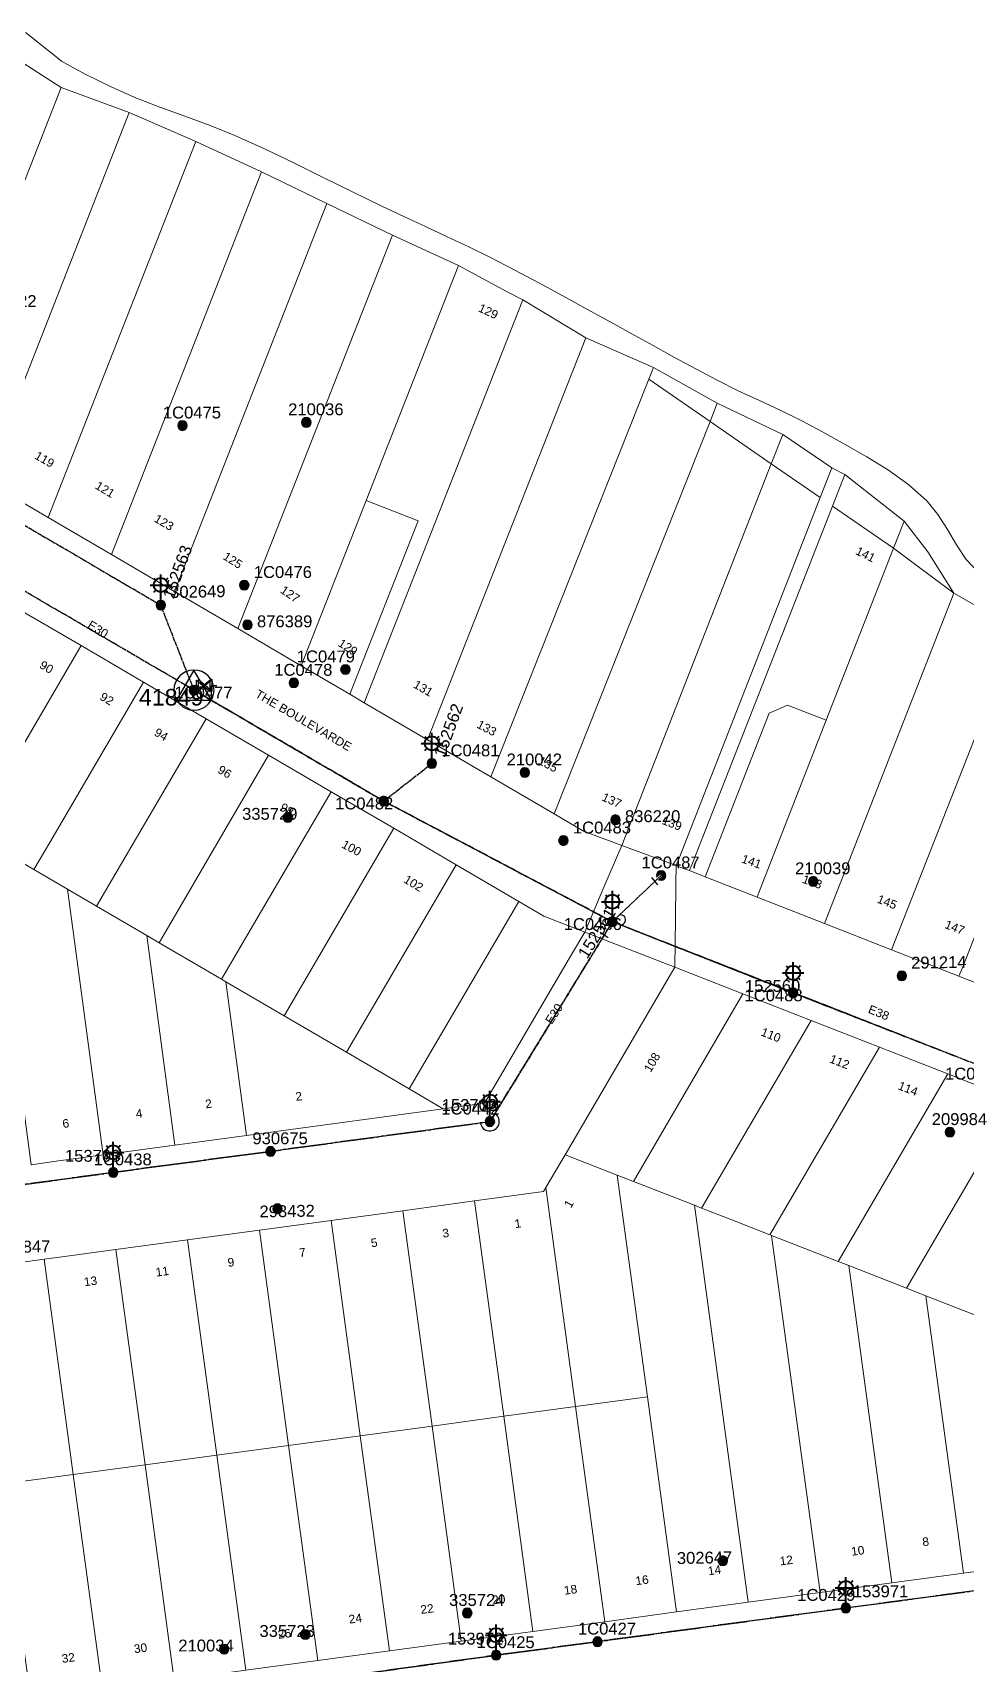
# Model space of a CAD drawing. Header units: metres. Extents: x 299834 to 302538, y 6172833 to 6174390.
# Drawn here: x 300111.3 to 300307.8, y 6173644.1 to 6173987.6 of the extents above; entities that cross this region are included whole.
import ezdxf
from ezdxf.enums import TextEntityAlignment as Align

# ---------------------------------------------------------------- set-up
doc = ezdxf.new("R2010")
doc.units = ezdxf.units.M
doc.linetypes.add('Cable Exist OH', pattern=[1, 1, 0])
doc.layers.get('0').update_dxf_attribs({"color": 6})
for name, color, linetype, lineweight in [('Cadastre Buildings_SP_EXT', 9, 'Continuous', 5), ('Cadastre Land Parcels_SP_EXT', 9, 'Continuous', 5), ('Cadastre Roads_SP_EXT', 9, 'Continuous', 5)]:
    doc.layers.add(name, color=color, linetype=linetype, lineweight=lineweight)
for name, color, linetype in [('Equip_LV_EXT', 7, 'Continuous'), ('Equip_SP_SL_EXT', 7, 'Continuous'), ('Mains_HV_EXT', 7, 'Continuous'), ('Mains_LV_EXT', 7, 'Continuous'), ('Mains_SL_EXT', 7, 'Continuous'), ('Sub_SP_TR_HV_LV_EXT', 7, 'Continuous'), ('SupportsOH_SP_TR_HV_LV_SL_EXT', 7, 'Continuous')]:
    doc.layers.add(name, color=color, linetype=linetype)
doc.styles.add('iecARIAL', font='arial.ttf', dxfattribs={"height": 2})
doc.styles.add('POLE_LABEL', font='arial.ttf')
doc.styles.get("Standard").update_dxf_attribs({"font": 'arial.ttf'})

# ---------------------------------------------------------------- blocks, each defined once
blk = doc.blocks.new('SUB_POLE_EXT')
blk.add_wipeout([(0, 4.22), (0.42, 4.2), (0.83, 4.14), (1.21, 4.05), (1.62, 3.9), (1.99, 3.72), (2.35, 3.51), (2.68, 3.26), (2.99, 2.99), (3.28, 2.66), (3.52, 2.34), (3.76, 1.92), (3.9, 1.62), (4.04, 1.23), (4.18, 0.63), (4.22, 0), (4.18, -0.61), (4.06, -1.15), (3.9, -1.62), (3.58, -2.24), (3.22, -2.73), (2.97, -3.01), (2.68, -3.26), (2.36, -3.5), (2, -3.72), (1.64, -3.89), (1.25, -4.03), (0.82, -4.14), (0.42, -4.2), (0, -4.22), (-0.41, -4.2), (-0.8, -4.15), (-1.21, -4.05), (-1.62, -3.9), (-1.99, -3.73), (-2.35, -3.51), (-2.68, -3.26), (-2.96, -3.02), (-3.23, -2.72), (-3.51, -2.35), (-3.71, -2.01), (-3.91, -1.6), (-4.05, -1.21), (-4.16, -0.76), (-4.22, -0.14), (-4.21, 0.39), (-4.14, 0.83), (-4.03, 1.27), (-3.9, 1.63), (-3.71, 2.02), (-3.5, 2.37), (-3.28, 2.67), (-2.99, 2.99), (-2.68, 3.27), (-2.33, 3.52), (-1.98, 3.73), (-1.63, 3.9), (-1.2, 4.05), (-0.78, 4.15), (-0.4, 4.21)])
blk.add_line((2.16, 0.48), (2.16, 0.48, 0))
blk.add_lwpolyline([(-4.22, 0, 1), (4.22, 0, 1)], format="xyb", close=True)
blk.add_lwpolyline([(2.14, 0.52), (0, 4.22), (-3.66, -2.11), (3.66, -2.11)], close=True)
for tag, height, flags, p in [('ASSET_NUM', 3.5, 8, (2, 2)), ('STREET_CODE', 0.2, 9, (1.5, 0)), ('CONSTRUCTED_VOLTAGE', 0.2, 9, (1.5, -0.2)), ('OPERATING_VOLTAGE', 0.2, 9, (1.5, -0.6)), ('OPERATED_BY', 0.2, 9, (1.5, -0.8)), ('ORIENTATION', 0.2, 9, (1.5, -1.2)), ('OWNED_BY', 0.2, 9, (1.5, -1.4)), ('SECONDARY_VOLTAGE', 0.2, 9, (1.5, -1.6)), ('STATE', 0.2, 9, (1.5, -1.8)), ('SUBSTATION_TYPE', 0.2, 9, (1.5, -2)), ('STREETNAME', 0.2, 9, (1.5, -2.8)), ('SUBURB', 0.2, 9, (1.5, -3)), ('Z', 0.2, 1, (1.5, -3.4)), ('NO_PHASES', 0.2, 9, (1.5, -0.4)), ('MAINTAINED_BY', 0.2, 9, (1.5, -1)), ('USAGE', 0.2, 9, (1.5, -2.2)), ('LEGEND', 0.2, 9, (1.5, -2.4)), ('LOCATION', 0.2, 9, (1.5, -2.6)), ('NOTES', 0.2, 9, (1.5, -3.2))]:
    blk.add_attdef(tag, text='', height=height, dxfattribs=dict(flags=flags)).set_placement(p, align=Align.MIDDLE_LEFT)
blk = doc.blocks.new('LV_OH_LINKS_DISTFUSE_EXT')
for p, q in [((0, 0), (0.96, 0)), ((3.84, 0), (4.8, 0))]:
    blk.add_line(p, q)
blk.add_lwpolyline([(3.84, -1.2), (3.84, 1.2), (0.96, -1.2), (0.96, 1.2)], close=True)
at = {"flags": 9}
for tag, p in [('ACTUAL_STATUS', (0, 0)), ('CONSTRUCTED_VOLTAGE', (0, -0.2)), ('OPERATING_VOLTAGE', (0, -0.6)), ('ORIENTATION', (0, -0.8)), ('OWNED_BY', (0, -1)), ('STATE', (0, -1.2)), ('SWITCH_TYPE', (0, -1.4)), ('NO_PHASES', (0, -0.4)), ('USAGE', (0, -1.6)), ('NOTES', (0, -1.8))]:
    blk.add_attdef(tag, text='', height=0.2, dxfattribs=at).set_placement(p, align=Align.MIDDLE_LEFT)
at = {"flags": 1}
blk.add_attdef('Z', (0, 0), '', height=0.2, dxfattribs=at)
blk = doc.blocks.new('SL_LANTERN_EXT')
at = {"lineweight": 40}
for p, q in [((-2.25, 4.22), (2.25, 4.22)), ((-1.46, 5.68), (-1.06, 5.28)), ((0, 1.97), (0, 6.47)), ((1.46, 5.68), (1.06, 5.28)), ((-1.46, 2.76), (-1.06, 3.16)), ((0, 0), (0, 2.72)), ((1.46, 2.76), (1.06, 3.16))]:
    blk.add_line(p, q, dxfattribs=at)
blk.add_circle((0, 4.22), 1.5, dxfattribs=at)
at = {"style": 'iecARIAL', "flags": 8}
blk.add_attdef('ASSET_NUM', (1.5, 1.5), '', height=2.5, dxfattribs=at)
for tag, p, height, flags in [('OPERATING_VOLTAGE', (0.98, -1.65), 0.2, 9), ('ORIENTATION', (0.98, -1.85), 0.2, 9), ('OWNED_BY', (0.98, -2.05), 0.2, 9), ('STATE', (0.98, -2.25), 0.2, 9), ('CONSTRUCTED_VOLTAGE', (0.98, -0.65), 0.2, 9), ('CONTROL_TYPE', (0.98, -0.85), 0.2, 9), ('LANTERN_PURPOSE', (0.98, -1.05), 0.2, 9), ('LANTERN_TYPE', (0.98, -1.25), 0.2, 9), ('NO_PHASES', (0.98, -1.45), 0.2, 9), ('USAGE', (0.98, -2.45), 0.2, 9), ('CEXIST', (0.98, -2.65), 0.2, 9), ('CNEW', (0.98, -2.85), 0.2, 9), ('CNUMBER', (0.98, -3.05), 0.2, 9), ('CREMOVE', (0.98, -3.25), 0.2, 9), ('CREPLACE', (0.98, -3.45), 0.2, 9), ('LNUMBER', (2.18, -3.25), 2.5, 8), ('LKINGHEIGHT', (0.98, -3.65), 0.2, 9), ('LBRACKET', (0.98, -3.85), 0.2, 9), ('LBRACKETVOCAB', (0.98, -4.05), 0.2, 9), ('LCATEGORY', (0.98, -4.25), 0.2, 9), ('LCHARGE1', (0.98, -4.45), 0.2, 9), ('LCHARGE1PERCENT', (0.98, -4.65), 0.2, 9), ('LCHARGE2', (0.98, -4.85), 0.2, 9), ('LCHARGE2PERCENT', (0.98, -5.05), 0.2, 9), ('LCHARGE3', (0.98, -5.25), 0.2, 9), ('LCHARGE3PERCENT', (0.98, -5.45), 0.2, 9), ('LEXIST', (0.98, -5.65), 0.2, 9), ('LLAMP', (0.98, -5.85), 0.2, 9), ('LLAMPVOCAB', (0.98, -6.05), 0.2, 9), ('LMAST', (0.98, -6.25), 0.2, 9), ('LMASTVOCAB', (0.98, -6.45), 0.2, 9), ('LNEW', (0.98, -6.65), 0.2, 9), ('LANTNUMBER', (0.98, -6.85), 0.2, 9), ('STREETNAME', (0.98, -9.25), 0.2, 9), ('SUBURB', (0.98, -9.45), 0.2, 1), ('LOUTREACH', (0.98, -7.25), 0.2, 9), ('LOUTREACHVOCAB', (0.98, -7.45), 0.2, 9), ('LRATECODE', (0.98, -7.65), 0.2, 9), ('LREMOVE', (0.98, -7.85), 0.2, 9), ('LREPLACE', (0.98, -8.05), 0.2, 9), ('LTYPE', (0.98, -8.25), 0.2, 9), ('LTYPEVOCAB', (0.98, -8.45), 0.2, 9), ('LEGEND', (0.98, -8.65), 0.2, 9), ('LOCATION', (0.98, -8.85), 0.2, 9), ('NOTES', (0.98, -9.05), 0.2, 9)]:
    blk.add_attdef(tag, p, '', height=height, dxfattribs=dict(flags=flags))
blk = doc.blocks.new('POLE_EXT')
blk.add_hatch(color=256).paths.add_polyline_path([(-1, 0, 1), (1, 0, 1)])
blk.add_lwpolyline([(-1, 0, 1), (1, 0, 1)], format="xyb", close=True)
for tag, height, flags, p in [('pNumber', 2.5, 8, (-17.84, 2.07)), ('OWNED_BY', 0.2, 9, (1.35, -0.4)), ('SPECIAL_USE', 0.2, 9, (1.35, -0.8)), ('STATE', 0.2, 9, (1.35, -1)), ('cLV', 0.2, 9, (1.35, -1.4)), ('hDepth', 0.2, 9, (1.35, -1.6)), ('hDia', 0.2, 9, (1.35, -1.8)), ('cHV', 0.2, 9, (1.35, -2)), ('cLinedev', 0.2, 9, (1.35, -3.4)), ('PARENT', 0.2, 9, (1.35, -0.6)), ('USAGE', 0.2, 9, (1.35, -1.2)), ('LBRACKET', 0.2, 9, (1.35, -2.2)), ('LExisting', 0.2, 9, (1.35, -2.4)), ('LANTNUMBER', 0.2, 9, (1.35, -2.6)), ('LOther', 0.2, 9, (1.35, -2.8)), ('LRemove', 0.2, 9, (1.35, -3)), ('LEGEND', 0.2, 9, (1.35, -3.2)), ('pExisting', 0.2, 9, (1.35, -3.8)), ('pFooting', 0.2, 9, (1.35, -4.4)), ('pNew', 0.2, 9, (1.35, -4.6)), ('pRelocate', 0.2, 9, (1.35, -5)), ('pRemove', 0.2, 9, (1.35, -5.2)), ('pReplace', 0.2, 9, (1.35, -5.4)), ('pStay', 0.2, 9, (1.35, -5.6)), ('pType', 0.2, 9, (1.35, -5.8)), ('cspan', 0.2, 9, (1.35, -6)), ('STREETNAME', 0.2, 9, (1.35, -6.2)), ('SUBURB', 0.2, 9, (1.35, -6.4)), ('LOCATION', 0.2, 9, (1.35, -3.6)), ('PFNUMBER', 0.2, 9, (1.35, -4)), ('NEWPFNUMBER', 0.2, 9, (1.35, -4.2)), ('NOTES', 0.2, 9, (1.35, -6.6)), ('MAINTAINED_BY', 0.2, 9, (1.36, -6.81)), ('OPERATED_BY', 0.2, 9, (1.36, -7.01))]:
    blk.add_attdef(tag, text='', height=height, dxfattribs=dict(flags=flags)).set_placement(p, align=Align.MIDDLE_LEFT)
at = {"style": 'POLE_LABEL'}
for tag, height, flags, p in [('STRUCTURE_PLANT_NUMBER', 0.2, 9, (1.35, 0.03)), ('ASSET_NUM', 2.5, 8, (2, 2)), ('STREET_CODE', 0.2, 9, (1.35, -0.2))]:
    blk.add_attdef(tag, text='', height=height, dxfattribs=dict(at, flags=flags)).set_placement(p, align=Align.MIDDLE_LEFT)
at = {"flags": 1}
blk.add_attdef('Z', (1.35, -7.33), '', height=0.2, dxfattribs=at)
blk = doc.blocks.new('End Shackle_EXT')
blk.add_wipeout([(0, 0.25), (1.81, 0.25), (1.82, -0.25), (0, -0.25)])
blk.add_line((1.81, -1), (1.81, 1))
at = {"flags": 1}
blk.add_attdef('Z', (0, 0), '', height=0.2, dxfattribs=at)
at = {"flags": 9}
for tag, p in [('CONNECTOR_TYPE', (0, 0)), ('CONSTRUCTED_VOLTAGE', (0, -0.2)), ('OPERATING_VOLTAGE', (0, -0.6)), ('ORIENTATION', (0, -0.8)), ('OWNED_BY', (0, -1)), ('STATE', (0, -1.2)), ('NO_PHASES', (0, -0.4)), ('USAGE', (0, -1.4)), ('NOTES', (0, -1.6))]:
    blk.add_attdef(tag, text='', height=0.2, dxfattribs=at).set_placement(p, align=Align.MIDDLE_LEFT)

msp = doc.modelspace()

# ---------------------------------------------------------------- linework, layer by layer
at = {"layer": 'Cadastre Buildings_SP_EXT', "linetype": 'Continuous'}
for points in [[(300213.63, 6173804.73), (300200.47, 6173812.42), (300177.39, 6173772.96), (300190.55, 6173765.26), (300213.63, 6173804.73)], [(300206.43, 6173762.23), (300224.74, 6173793.54), (300227.51, 6173798.28), (300218.91, 6173801.64), (300213.63, 6173804.73), (300190.55, 6173765.26), (300197.76, 6173761.05), (300206.43, 6173762.23)], [(300156.22, 6173642.85), (300150.08, 6173688.15), (300134.98, 6173686.1), (300141.12, 6173640.8), (300156.22, 6173642.85)]]:
    msp.add_lwpolyline(points, close=True, dxfattribs=at)
at = {"layer": 'Cadastre Land Parcels_SP_EXT', "linetype": 'Continuous'}
for points in [[(300310.26, 6173874.13), (300307.82, 6173876.73), (300305.76, 6173879.77), (300303.85, 6173882.99), (300301.86, 6173886.15), (300299.57, 6173888.99), (300295.71, 6173892.46), (300291.43, 6173895.54), (300286.88, 6173898.35), (300282.21, 6173901), (300277.56, 6173903.6), (300273.22, 6173905.92), (300268.79, 6173908.08), (300264.31, 6173910.16), (300259.83, 6173912.25), (300255.41, 6173914.43), (300250.89, 6173916.82), (300246.4, 6173919.26), (300241.93, 6173921.74), (300237.46, 6173924.22), (300232.98, 6173926.68), (300227.94, 6173929.43), (300222.91, 6173932.2), (300217.87, 6173934.94), (300212.8, 6173937.65), (300207.7, 6173940.27), (300203.16, 6173942.51), (300198.59, 6173944.67), (300194.01, 6173946.81), (300189.42, 6173948.94), (300184.84, 6173951.09), (300178.65, 6173954.1), (300172.5, 6173957.16), (300166.33, 6173960.2), (300160.13, 6173963.17), (300153.87, 6173965.98), (300148.66, 6173968.09), (300143.38, 6173970.04), (300138.09, 6173971.97), (300132.85, 6173973.99), (300127.72, 6173976.26), (300125.1, 6173977.54), (300122.5, 6173978.85), (300119.92, 6173980.21), (300117.37, 6173981.61), (300115.5, 6173983.15), (300113.62, 6173984.67), (300111.72, 6173986.16), (300109.8, 6173987.63)], [(300104.26, 6173984.44), (300117.35, 6173976.07), (300131.66, 6173970.82), (300145.64, 6173964.72), (300159.51, 6173958.33), (300173.27, 6173951.66), (300187.03, 6173945), (300200.95, 6173938.59), (300211.37, 6173933.02), (300214.48, 6173931.36), (300227.72, 6173923.36), (300241.97, 6173917.12), (300255.4, 6173909.61), (300269.19, 6173903.02), (300279.53, 6173896.01), (300282.26, 6173894.62), (300294.77, 6173884.8), (300299.73, 6173878.35), (300305.2, 6173869.64), (300310.77, 6173866.48)]]:
    msp.add_lwpolyline(points, dxfattribs=at)
for points in [[(300117.35, 6173976.07), (300104.26, 6173984.44), (300074.64, 6173908.97), (300087.95, 6173901.16), (300117.35, 6173976.07)], [(300131.66, 6173970.82), (300117.35, 6173976.07), (300087.95, 6173901.16), (300090.62, 6173899.6), (300101.26, 6173893.36), (300131.66, 6173970.82)], [(300145.64, 6173964.72), (300131.66, 6173970.82), (300101.26, 6173893.36), (300114.57, 6173885.56), (300145.64, 6173964.72)], [(300159.51, 6173958.33), (300145.64, 6173964.72), (300114.57, 6173885.56), (300127.89, 6173877.75), (300159.51, 6173958.33)], [(300173.27, 6173951.66), (300159.51, 6173958.33), (300127.89, 6173877.75), (300141.2, 6173869.95), (300173.27, 6173951.66)], [(300187.03, 6173945), (300173.27, 6173951.66), (300141.2, 6173869.95), (300154.51, 6173862.15), (300187.03, 6173945)], [(300181.51, 6173889.16), (300200.95, 6173938.59), (300187.03, 6173945), (300154.51, 6173862.15), (300167.82, 6173854.35), (300181.51, 6173889.16)], [(300214.48, 6173931.36), (300211.37, 6173933.02), (300200.95, 6173938.59), (300181.51, 6173889.16), (300192.44, 6173884.86), (300178.07, 6173848.34), (300181.13, 6173846.54), (300214.48, 6173931.36)], [(300227.72, 6173923.36), (300214.48, 6173931.36), (300181.13, 6173846.54), (300194.44, 6173838.74), (300227.72, 6173923.36)], [(300241.01, 6173914.67), (300241.97, 6173917.12), (300227.72, 6173923.36), (300194.44, 6173838.74), (300207.75, 6173830.94), (300241.01, 6173914.67)], [(300255.4, 6173909.61), (300241.97, 6173917.12), (300241.01, 6173914.67), (300253.89, 6173905.76), (300255.4, 6173909.61)], [(300253.89, 6173905.76), (300241.01, 6173914.67), (300207.75, 6173830.94), (300221.08, 6173823.13), (300253.89, 6173905.76)], [(300269.19, 6173903.02), (300255.4, 6173909.61), (300253.89, 6173905.76), (300266.78, 6173896.86), (300269.19, 6173903.02)], [(300266.78, 6173896.86), (300253.89, 6173905.76), (300221.08, 6173823.13), (300227.27, 6173819.5), (300235.31, 6173816.51), (300266.78, 6173896.86)], [(300279.53, 6173896.01), (300269.19, 6173903.02), (300266.78, 6173896.86), (300277.08, 6173889.75), (300279.53, 6173896.01)], [(300247.37, 6173813.86), (300277.08, 6173889.75), (300266.78, 6173896.86), (300235.31, 6173816.51), (300246.74, 6173812.26), (300247.37, 6173813.86)], [(300294.77, 6173884.8), (300282.26, 6173894.62), (300279.65, 6173887.97), (300292.53, 6173879.07), (300294.77, 6173884.8)], [(300192.44, 6173884.86), (300181.51, 6173889.16), (300167.82, 6173854.35), (300178.07, 6173848.34), (300192.44, 6173884.86)], [(300292.53, 6173879.07), (300279.65, 6173887.97), (300250.2, 6173812.75), (300249.6, 6173811.2), (300252.85, 6173809.92), (300266.34, 6173844.38), (300270.22, 6173846.07), (300278.36, 6173842.89), (300292.53, 6173879.07)], [(300299.73, 6173878.35), (300294.77, 6173884.8), (300292.53, 6173879.07), (300305.2, 6173869.64), (300299.73, 6173878.35)], [(300305.2, 6173869.64), (300292.53, 6173879.07), (300278.36, 6173842.89), (300264.43, 6173807.3), (300263.78, 6173805.64), (300277.95, 6173800.08), (300305.2, 6173869.64)], [(300318.71, 6173862.35), (300310.77, 6173866.48), (300305.2, 6173869.64), (300277.95, 6173800.08), (300292.11, 6173794.52), (300318.71, 6173862.35)], [(300121.53, 6173858.58), (300108.38, 6173866.27), (300107.35, 6173864.55), (300092.99, 6173839.96), (300085.3, 6173826.81), (300098.46, 6173819.11), (300121.53, 6173858.58)], [(300306.93, 6173790.62), (300333.44, 6173858.21), (300325.17, 6173860.01), (300318.85, 6173862.28), (300318.71, 6173862.35), (300292.11, 6173794.52), (300306.28, 6173788.97), (300306.93, 6173790.62)], [(300347.72, 6173852.94), (300339.56, 6173856.15), (300333.6, 6173858.17), (300333.44, 6173858.21), (300306.93, 6173790.62), (300306.28, 6173788.97), (300320.45, 6173783.41), (300347.72, 6173852.94)], [(300264.43, 6173807.3), (300278.36, 6173842.89), (300270.22, 6173846.07), (300266.34, 6173844.38), (300252.85, 6173809.92), (300263.78, 6173805.64), (300264.43, 6173807.3)], [(300161, 6173835.5), (300147.85, 6173843.19), (300124.77, 6173803.73), (300135.34, 6173797.55), (300137.93, 6173796.03), (300161, 6173835.5)], [(300174.16, 6173827.81), (300161, 6173835.5), (300137.93, 6173796.03), (300151.08, 6173788.34), (300174.16, 6173827.81)], [(300186.15, 6173818.13), (300187.31, 6173820.12), (300174.16, 6173827.81), (300151.08, 6173788.34), (300152.02, 6173787.79), (300164.24, 6173780.65), (300186.15, 6173818.13)], [(300200.47, 6173812.42), (300187.31, 6173820.12), (300186.15, 6173818.13), (300164.24, 6173780.65), (300177.39, 6173772.96), (300200.47, 6173812.42)], [(300116.31, 6173750.02), (300126.15, 6173751.35), (300118.66, 6173807.3), (300111.61, 6173811.42), (300101.98, 6173817.05), (300111.04, 6173749.3), (300116.31, 6173750.02)], [(300141.25, 6173753.4), (300135.34, 6173797.55), (300124.77, 6173803.73), (300118.66, 6173807.3), (300126.15, 6173751.35), (300141.25, 6173753.4)], [(300156.35, 6173755.44), (300152.02, 6173787.79), (300151.08, 6173788.34), (300137.93, 6173796.03), (300135.34, 6173797.55), (300141.25, 6173753.4), (300156.35, 6173755.44)], [(300260.82, 6173785.25), (300246.46, 6173790.87), (300223.38, 6173751.4), (300234.37, 6173747.11), (300237.75, 6173745.78), (300260.82, 6173785.25)], [(300197.76, 6173761.05), (300190.55, 6173765.26), (300177.39, 6173772.96), (300164.24, 6173780.65), (300152.02, 6173787.79), (300156.35, 6173755.44), (300197.76, 6173761.05)], [(300275.19, 6173779.63), (300260.82, 6173785.25), (300237.75, 6173745.78), (300250.61, 6173740.75), (300252.11, 6173740.16), (300275.19, 6173779.63)], [(300289.55, 6173774.01), (300275.19, 6173779.63), (300252.11, 6173740.16), (300258.5, 6173737.68), (300266.48, 6173734.55), (300289.55, 6173774.01)], [(300303.92, 6173768.39), (300289.55, 6173774.01), (300266.48, 6173734.55), (300266.85, 6173734.4), (300280.84, 6173728.93), (300303.92, 6173768.39)], [(300318.28, 6173762.77), (300303.92, 6173768.39), (300280.84, 6173728.93), (300283.09, 6173728.05), (300295.21, 6173723.31), (300318.28, 6173762.77)], [(300332.65, 6173757.15), (300318.28, 6173762.77), (300295.21, 6173723.31), (300299.33, 6173721.69), (300309.57, 6173717.69), (300332.65, 6173757.15)], [(300240.7, 6173700.42), (300234.37, 6173747.11), (300223.38, 6173751.4), (300219.34, 6173744.49), (300225.59, 6173698.37), (300240.7, 6173700.42)], [(300261.94, 6173657.17), (300250.61, 6173740.75), (300237.75, 6173745.78), (300234.37, 6173747.11), (300240.7, 6173700.42), (300246.83, 6173655.13), (300261.94, 6173657.17)], [(300225.59, 6173698.37), (300219.34, 6173744.49), (300218.84, 6173743.62), (300204.34, 6173741.66), (300210.49, 6173696.33), (300225.59, 6173698.37)], [(300195.39, 6173694.28), (300189.24, 6173739.61), (300174.14, 6173737.57), (300180.29, 6173692.24), (300195.39, 6173694.28)], [(300210.49, 6173696.33), (300204.34, 6173741.66), (300189.24, 6173739.61), (300195.39, 6173694.28), (300210.49, 6173696.33)], [(300277.04, 6173659.22), (300266.85, 6173734.4), (300266.48, 6173734.55), (300258.5, 6173737.68), (300252.11, 6173740.16), (300250.61, 6173740.75), (300261.94, 6173657.17), (300277.04, 6173659.22)], [(300165.19, 6173690.19), (300159.04, 6173735.52), (300143.94, 6173733.47), (300150.08, 6173688.15), (300165.19, 6173690.19)], [(300180.29, 6173692.24), (300174.14, 6173737.57), (300159.04, 6173735.52), (300165.19, 6173690.19), (300180.29, 6173692.24)], [(300134.98, 6173686.1), (300128.84, 6173731.42), (300116.5, 6173729.75), (300113.74, 6173729.38), (300119.88, 6173684.06), (300134.98, 6173686.1)], [(300150.08, 6173688.15), (300143.94, 6173733.47), (300128.84, 6173731.42), (300134.98, 6173686.1), (300150.08, 6173688.15)], [(300292.14, 6173661.27), (300283.09, 6173728.05), (300280.84, 6173728.93), (300266.85, 6173734.4), (300277.04, 6173659.22), (300292.14, 6173661.27)], [(300119.88, 6173684.06), (300113.74, 6173729.38), (300098.63, 6173727.33), (300101.95, 6173702.67), (300104.78, 6173682.01), (300119.88, 6173684.06)], [(300307.24, 6173663.31), (300299.33, 6173721.69), (300295.21, 6173723.31), (300283.09, 6173728.05), (300292.14, 6173661.27), (300307.24, 6173663.31)], [(300322.34, 6173665.36), (300315.57, 6173715.34), (300309.57, 6173717.69), (300299.33, 6173721.69), (300307.24, 6173663.31), (300322.34, 6173665.36)], [(300231.73, 6173653.08), (300225.59, 6173698.37), (300210.49, 6173696.33), (300216.63, 6173651.03), (300231.73, 6173653.08)], [(300246.83, 6173655.13), (300240.7, 6173700.42), (300225.59, 6173698.37), (300231.73, 6173653.08), (300246.83, 6173655.13)], [(300201.53, 6173648.99), (300195.39, 6173694.28), (300180.29, 6173692.24), (300186.43, 6173646.94), (300201.53, 6173648.99)], [(300216.63, 6173651.03), (300210.49, 6173696.33), (300195.39, 6173694.28), (300201.53, 6173648.99), (300216.63, 6173651.03)], [(300171.32, 6173644.89), (300165.19, 6173690.19), (300150.08, 6173688.15), (300156.22, 6173642.85), (300171.32, 6173644.89)], [(300186.43, 6173646.94), (300180.29, 6173692.24), (300165.19, 6173690.19), (300171.32, 6173644.89), (300186.43, 6173646.94)], [(300118.57, 6173637.74), (300126.02, 6173638.75), (300119.88, 6173684.06), (300104.78, 6173682.01), (300110.92, 6173636.71), (300118.57, 6173637.74)], [(300141.12, 6173640.8), (300134.98, 6173686.1), (300119.88, 6173684.06), (300126.02, 6173638.75), (300141.12, 6173640.8)]]:
    msp.add_lwpolyline(points, close=True, dxfattribs=at)
at = {"layer": 'Cadastre Roads_SP_EXT', "linetype": 'Continuous'}
msp.add_lwpolyline([(300250.2, 6173812.75), (300279.65, 6173887.97), (300282.26, 6173894.62), (300279.53, 6173896.01), (300277.08, 6173889.75), (300247.37, 6173813.86), (300246.74, 6173812.26), (300248.31, 6173811.67), (300249.6, 6173811.2), (300250.2, 6173812.75)], close=True, dxfattribs=at)
for points in [[(300320.45, 6173783.41), (300306.28, 6173788.97), (300292.11, 6173794.52), (300277.95, 6173800.08), (300263.78, 6173805.64), (300252.85, 6173809.92), (300249.6, 6173811.2), (300248.31, 6173811.67), (300246.74, 6173812.26), (300246.7, 6173808.41), (300246.6, 6173801.07), (300246.46, 6173790.87), (300260.82, 6173785.25), (300275.19, 6173779.63), (300289.55, 6173774.01), (300303.92, 6173768.39), (300318.28, 6173762.77)], [(300098.63, 6173727.33), (300113.74, 6173729.38), (300116.5, 6173729.75), (300128.84, 6173731.42), (300143.94, 6173733.47), (300159.04, 6173735.52), (300174.14, 6173737.57), (300189.24, 6173739.61), (300204.34, 6173741.66), (300218.84, 6173743.62), (300219.34, 6173744.49), (300223.38, 6173751.4), (300246.46, 6173790.87), (300235.48, 6173795.16), (300227.51, 6173798.28), (300224.74, 6173793.54), (300206.43, 6173762.23), (300197.76, 6173761.05), (300156.35, 6173755.44), (300141.25, 6173753.4), (300126.15, 6173751.35), (300116.31, 6173750.02), (300111.04, 6173749.3)], [(300309.97, 6173643.25), (300325.07, 6173645.29), (300340.17, 6173647.33), (300355.28, 6173649.38), (300371.93, 6173651.63), (300370.11, 6173661.66), (300368.3, 6173671.59), (300337.45, 6173667.41), (300322.34, 6173665.36), (300307.24, 6173663.31), (300292.14, 6173661.27), (300277.04, 6173659.22), (300261.94, 6173657.17), (300246.83, 6173655.13), (300231.73, 6173653.08), (300216.63, 6173651.03), (300201.53, 6173648.99), (300186.43, 6173646.94), (300171.32, 6173644.89), (300156.22, 6173642.85)]]:
    msp.add_lwpolyline(points, dxfattribs=at)
at = {"layer": 'Mains_HV_EXT', "linetype": 'Cable Exist OH'}
msp.add_lwpolyline([(300372.18, 6173668.02), (300335.1, 6173663.04), (300208.87, 6173646.02), (300134.69, 6173635.7)], dxfattribs=at)
at = {"layer": 'Mains_LV_EXT', "linetype": 'Continuous'}
for points in [[(300235.19, 6173799.76, 1.037337), (300234.83, 6173801.87)], [(300205.56, 6173758.08, 1.51213), (300208.67, 6173760.05)]]:
    msp.add_lwpolyline(points, format="xyb", dxfattribs=at)
at = {"layer": 'Mains_LV_EXT', "linetype": 'Cable Exist OH'}
for points in [[(300313.58, 6173768.97), (300271.45, 6173785.39)], [(300161.41, 6173752.1), (300207.57, 6173758.36)], [(300128.28, 6173747.67), (300161.41, 6173752.1)], [(300078.47, 6173740.89), (300128.28, 6173747.67)], [(300282.46, 6173655.97), (300335.1, 6173663.04)], [(300230.2, 6173648.87), (300282.46, 6173655.97)], [(300134.69, 6173635.7), (300208.87, 6173646.02)], [(300208.87, 6173646.02), (300230.2, 6173648.87)]]:
    msp.add_lwpolyline(points, dxfattribs=at)
at = {"layer": 'Mains_SL_EXT', "linetype": 'Cable Exist OH'}
for points in [[(300070.11, 6173893.43), (300099.81, 6173875.77), (300105.68, 6173886.25), (300138.3, 6173867.1)], [(300185.22, 6173825.85), (300195.34, 6173833.77)], [(300384.18, 6173741.31), (300349.09, 6173755.02), (300313.58, 6173768.97), (300271.38, 6173785.54)], [(300207.57, 6173758.36), (300161.41, 6173752.1), (300128.28, 6173747.67)], [(300128.28, 6173747.67), (300078.47, 6173740.89), (300036.17, 6173735.15)], [(300282.46, 6173655.97), (300335.1, 6173663.04), (300370.06, 6173667.66)], [(300208.87, 6173646.02), (300230.2, 6173648.87), (300282.46, 6173655.97)], [(300072.44, 6173627.5), (300094.25, 6173630.45), (300134.69, 6173635.7), (300208.87, 6173646.02)]]:
    msp.add_lwpolyline(points, dxfattribs=at)

# ---------------------------------------------------------------- block references
at = {"layer": 'Equip_SP_SL_EXT'}
ref = msp.add_blockref('SL_LANTERN_EXT', (300138.3, 6173867.1), dxfattribs=at)
ref.add_attrib('ASSET_NUM', '152563', dxfattribs={"layer": '0', "height": 2.5, "rotation": 70.0282, "style": 'iecARIAL'}).set_placement((300139.8, 6173868.6), align=Align.MIDDLE_LEFT)
ref = msp.add_blockref('SL_LANTERN_EXT', (300195.34, 6173833.77), dxfattribs=at)
ref.add_attrib('ASSET_NUM', '152562', dxfattribs={"layer": '0', "height": 2.5, "rotation": 70.0282, "style": 'iecARIAL'}).set_placement((300196.84, 6173835.27), align=Align.MIDDLE_LEFT)
ref = msp.add_blockref('SL_LANTERN_EXT', (300233.33, 6173800.45), dxfattribs=at)
ref.add_attrib('ASSET_NUM', '152561', dxfattribs={"layer": '0', "height": 2.5, "rotation": 58.1071, "style": 'iecARIAL'}).set_placement((300234.83, 6173801.95), align=Align.BOTTOM_RIGHT)
ref = msp.add_blockref('SL_LANTERN_EXT', (300271.38, 6173785.46), dxfattribs=at)
ref.add_attrib('ASSET_NUM', '152560', dxfattribs={"layer": '0', "height": 2.5, "rotation": 0.2776, "style": 'iecARIAL'}).set_placement((300272.88, 6173786.96), align=Align.MIDDLE_RIGHT)
ref = msp.add_blockref('SL_LANTERN_EXT', (300207.57, 6173758.36), dxfattribs=at)
ref.add_attrib('ASSET_NUM', '153702', dxfattribs={"layer": '0', "height": 2.5, "style": 'iecARIAL'}).set_placement((300209.07, 6173759.86), align=Align.BOTTOM_RIGHT)
ref = msp.add_blockref('SL_LANTERN_EXT', (300128.28, 6173747.67), dxfattribs=at)
ref.add_attrib('ASSET_NUM', '153703', dxfattribs={"layer": '0', "height": 2.5, "style": 'iecARIAL'}).set_placement((300129.78, 6173749.17), align=Align.BOTTOM_RIGHT)
ref = msp.add_blockref('SL_LANTERN_EXT', (300282.46, 6173655.97), dxfattribs=at)
ref.add_attrib('ASSET_NUM', '153971', dxfattribs={"layer": '0', "height": 2.5, "style": 'iecARIAL'}).set_placement((300283.96, 6173657.47), align=Align.BOTTOM_LEFT)
ref = msp.add_blockref('SL_LANTERN_EXT', (300208.87, 6173646.02), dxfattribs=at)
ref.add_attrib('ASSET_NUM', '153972', dxfattribs={"layer": '0', "height": 2.5, "style": 'iecARIAL'}).set_placement((300210.37, 6173647.52), align=Align.BOTTOM_RIGHT)
at = {"layer": 'Sub_SP_TR_HV_LV_EXT'}
ref = msp.add_blockref('SUB_POLE_EXT', (300145.28, 6173849.21), dxfattribs=at)
ref.add_attrib('ASSET_NUM', '41849', dxfattribs={"layer": '0', "height": 3.5}).set_placement((300147.28, 6173849.46), align=Align.TOP_RIGHT)
at = {"layer": 'SupportsOH_SP_TR_HV_LV_SL_EXT'}
ref = msp.add_blockref('POLE_EXT', (300104.33, 6173928.36), dxfattribs=at)
ref.add_attrib('ASSET_NUM', '210322', dxfattribs={"layer": '0', "height": 2.5, "style": 'POLE_LABEL'}).set_placement((300106.33, 6173929.11), align=Align.BOTTOM_CENTER)
ref = msp.add_blockref('POLE_EXT', (300142.85, 6173904.9), dxfattribs=at)
ref.add_attrib('ASSET_NUM', '1C0475', dxfattribs={"layer": '0', "height": 2.5, "style": 'POLE_LABEL'}).set_placement((300144.85, 6173905.65), align=Align.BOTTOM_CENTER)
ref = msp.add_blockref('POLE_EXT', (300168.93, 6173905.58), dxfattribs=at)
ref.add_attrib('ASSET_NUM', '210036', dxfattribs={"layer": '0', "height": 2.5, "style": 'POLE_LABEL'}).set_placement((300170.93, 6173906.33), align=Align.BOTTOM_CENTER)
ref = msp.add_blockref('POLE_EXT', (300155.87, 6173871.32), dxfattribs=at)
ref.add_attrib('ASSET_NUM', '1C0476', dxfattribs={"layer": '0', "height": 2.5, "style": 'POLE_LABEL'}).set_placement((300157.87, 6173872.07), align=Align.BOTTOM_LEFT)
ref = msp.add_blockref('POLE_EXT', (300138.3, 6173867.1), dxfattribs=at)
ref.add_attrib('ASSET_NUM', '302649', dxfattribs={"layer": '0', "height": 2.5, "rotation": 1, "style": 'POLE_LABEL'}).set_placement((300140.3, 6173867.85), align=Align.BOTTOM_LEFT)
ref = msp.add_blockref('POLE_EXT', (300156.54, 6173862.94), dxfattribs=at)
ref.add_attrib('ASSET_NUM', '876389', dxfattribs={"layer": '0', "height": 2.5, "style": 'POLE_LABEL'}).set_placement((300158.54, 6173863.69), align=Align.MIDDLE_LEFT)
ref = msp.add_blockref('POLE_EXT', (300177.15, 6173853.55), dxfattribs=at)
ref.add_attrib('ASSET_NUM', '1C0479', dxfattribs={"layer": '0', "height": 2.5, "style": 'POLE_LABEL'}).set_placement((300179.15, 6173854.3), align=Align.BOTTOM_RIGHT)
ref = msp.add_blockref('POLE_EXT', (300166.29, 6173850.73), dxfattribs=at)
ref.add_attrib('ASSET_NUM', '1C0478', dxfattribs={"layer": '0', "height": 2.5, "style": 'POLE_LABEL'}).set_placement((300168.29, 6173851.48), align=Align.BOTTOM_CENTER)
ref = msp.add_blockref('POLE_EXT', (300195.34, 6173833.77), dxfattribs=at)
ref.add_attrib('ASSET_NUM', '1C0481', dxfattribs={"layer": '0', "height": 2.5, "style": 'POLE_LABEL'}).set_placement((300197.34, 6173834.52), align=Align.BOTTOM_LEFT)
ref = msp.add_blockref('POLE_EXT', (300214.91, 6173831.86), dxfattribs=at)
ref.add_attrib('ASSET_NUM', '210042', dxfattribs={"layer": '0', "height": 2.5, "style": 'POLE_LABEL'}).set_placement((300216.91, 6173832.61), align=Align.BOTTOM_CENTER)
ref = msp.add_blockref('POLE_EXT', (300165.06, 6173822.41), dxfattribs=at)
ref.add_attrib('ASSET_NUM', '335729', dxfattribs={"layer": '0', "height": 2.5, "style": 'POLE_LABEL'}).set_placement((300167.06, 6173823.16), align=Align.MIDDLE_RIGHT)
ref = msp.add_blockref('POLE_EXT', (300185.22, 6173825.85), dxfattribs=at)
ref.add_attrib('ASSET_NUM', '1C0482', dxfattribs={"layer": '0', "height": 2.5, "style": 'POLE_LABEL'}).set_placement((300187.22, 6173826.6), align=Align.TOP_RIGHT)
ref = msp.add_blockref('POLE_EXT', (300223.03, 6173817.53), dxfattribs=at)
ref.add_attrib('ASSET_NUM', '1C0483', dxfattribs={"layer": '0', "height": 2.5, "style": 'POLE_LABEL'}).set_placement((300225.03, 6173818.28), align=Align.BOTTOM_LEFT)
ref = msp.add_blockref('POLE_EXT', (300233.99, 6173821.92), dxfattribs=at)
ref.add_attrib('ASSET_NUM', '836220', dxfattribs={"layer": '0', "height": 2.5, "style": 'POLE_LABEL'}).set_placement((300235.99, 6173822.67), align=Align.MIDDLE_LEFT)
ref = msp.add_blockref('POLE_EXT', (300243.59, 6173810.18), dxfattribs=at)
ref.add_attrib('ASSET_NUM', '1C0487', dxfattribs={"layer": '0', "height": 2.5, "style": 'POLE_LABEL'}).set_placement((300245.59, 6173810.93), align=Align.BOTTOM_CENTER)
ref = msp.add_blockref('POLE_EXT', (300275.62, 6173808.94), dxfattribs=at)
ref.add_attrib('ASSET_NUM', '210039', dxfattribs={"layer": '0', "height": 2.5, "style": 'POLE_LABEL'}).set_placement((300277.62, 6173809.69), align=Align.BOTTOM_CENTER)
ref = msp.add_blockref('POLE_EXT', (300233.33, 6173800.45), dxfattribs=at)
ref.add_attrib('ASSET_NUM', '1C0486', dxfattribs={"layer": '0', "height": 2.5, "style": 'POLE_LABEL'}).set_placement((300235.33, 6173801.2), align=Align.TOP_RIGHT)
ref = msp.add_blockref('POLE_EXT', (300294.25, 6173789.05), dxfattribs=at)
ref.add_attrib('ASSET_NUM', '291214', dxfattribs={"layer": '0', "height": 2.5, "rotation": 1, "style": 'POLE_LABEL'}).set_placement((300296.25, 6173789.8), align=Align.BOTTOM_LEFT)
ref = msp.add_blockref('POLE_EXT', (300271.38, 6173785.46), dxfattribs=at)
ref.add_attrib('ASSET_NUM', '1C0488', dxfattribs={"layer": '0', "height": 2.5, "style": 'POLE_LABEL'}).set_placement((300273.38, 6173786.21), align=Align.TOP_RIGHT)
ref = msp.add_blockref('POLE_EXT', (300313.58, 6173768.97), dxfattribs=at)
ref.add_attrib('ASSET_NUM', '1C0490', dxfattribs={"layer": '0', "height": 2.5, "style": 'POLE_LABEL'}).set_placement((300315.58, 6173769.72), align=Align.TOP_RIGHT)
ref = msp.add_blockref('POLE_EXT', (300207.57, 6173758.36), dxfattribs=at)
ref.add_attrib('ASSET_NUM', '1C0442', dxfattribs={"layer": '0', "height": 2.5, "style": 'POLE_LABEL'}).set_placement((300209.57, 6173759.11), align=Align.BOTTOM_RIGHT)
ref = msp.add_blockref('POLE_EXT', (300304.38, 6173756.14), dxfattribs=at)
ref.add_attrib('ASSET_NUM', '209984', dxfattribs={"layer": '0', "height": 2.5, "style": 'POLE_LABEL'}).set_placement((300306.38, 6173756.89), align=Align.BOTTOM_CENTER)
ref = msp.add_blockref('POLE_EXT', (300161.41, 6173752.1), dxfattribs=at)
ref.add_attrib('ASSET_NUM', '930675', dxfattribs={"layer": '0', "height": 2.5, "style": 'POLE_LABEL'}).set_placement((300163.41, 6173752.85), align=Align.BOTTOM_CENTER)
ref = msp.add_blockref('POLE_EXT', (300128.28, 6173747.67), dxfattribs=at)
ref.add_attrib('ASSET_NUM', '1C0438', dxfattribs={"layer": '0', "height": 2.5, "style": 'POLE_LABEL'}).set_placement((300130.28, 6173748.42), align=Align.BOTTOM_CENTER)
ref = msp.add_blockref('POLE_EXT', (300162.87, 6173740.03), dxfattribs=at)
ref.add_attrib('ASSET_NUM', '293432', dxfattribs={"layer": '0', "height": 2.5, "rotation": 1, "style": 'POLE_LABEL'}).set_placement((300164.87, 6173740.78), align=Align.TOP_CENTER)
ref = msp.add_blockref('POLE_EXT', (300107.21, 6173732.53), dxfattribs=at)
ref.add_attrib('ASSET_NUM', '290847', dxfattribs={"layer": '0', "height": 2.5, "rotation": 1, "style": 'POLE_LABEL'}).set_placement((300109.21, 6173733.28), align=Align.TOP_CENTER)
ref = msp.add_blockref('POLE_EXT', (300256.56, 6173665.92), dxfattribs=at)
ref.add_attrib('ASSET_NUM', '302647', dxfattribs={"layer": '0', "height": 2.5, "rotation": 1, "style": 'POLE_LABEL'}).set_placement((300258.56, 6173666.67), align=Align.MIDDLE_RIGHT)
ref = msp.add_blockref('POLE_EXT', (300282.46, 6173655.97), dxfattribs=at)
ref.add_attrib('ASSET_NUM', '1C0429', dxfattribs={"layer": '0', "height": 2.5, "style": 'POLE_LABEL'}).set_placement((300284.46, 6173656.72), align=Align.BOTTOM_RIGHT)
ref = msp.add_blockref('POLE_EXT', (300202.8, 6173654.91), dxfattribs=at)
ref.add_attrib('ASSET_NUM', '335724', dxfattribs={"layer": '0', "height": 2.5, "style": 'POLE_LABEL'}).set_placement((300204.8, 6173655.66), align=Align.BOTTOM_CENTER)
ref = msp.add_blockref('POLE_EXT', (300168.72, 6173650.38), dxfattribs=at)
ref.add_attrib('ASSET_NUM', '335723', dxfattribs={"layer": '0', "height": 2.5, "style": 'POLE_LABEL'}).set_placement((300170.72, 6173651.13), align=Align.MIDDLE_RIGHT)
ref = msp.add_blockref('POLE_EXT', (300230.2, 6173648.87), dxfattribs=at)
ref.add_attrib('ASSET_NUM', '1C0427', dxfattribs={"layer": '0', "height": 2.5, "style": 'POLE_LABEL'}).set_placement((300232.2, 6173649.62), align=Align.BOTTOM_CENTER)
ref = msp.add_blockref('POLE_EXT', (300151.64, 6173647.31), dxfattribs=at)
ref.add_attrib('ASSET_NUM', '210034', dxfattribs={"layer": '0', "height": 2.5, "style": 'POLE_LABEL'}).set_placement((300153.64, 6173648.06), align=Align.MIDDLE_RIGHT)
ref = msp.add_blockref('POLE_EXT', (300208.87, 6173646.02), dxfattribs=at)
ref.add_attrib('ASSET_NUM', '1C0425', dxfattribs={"layer": '0', "height": 2.5, "style": 'POLE_LABEL'}).set_placement((300210.87, 6173646.77), align=Align.BOTTOM_CENTER)

# ---------------------------------------------------------------- texts
at = {"layer": 'Cadastre Land Parcels_SP_EXT'}
for s, rotation, p in [('129', 334.7904, (300204.95, 6173929.03)), ('119', 330.2104, (300111.57, 6173898.04)), ('121', 328.946, (300124.31, 6173891.76)), ('123', 329.5072, (300136.71, 6173884.8)), ('141', 333.7441, (300284.35, 6173877.9)), ('125', 327.3989, (300151.2, 6173876.92)), ('127', 325.3674, (300163.29, 6173869.87)), ('129', 327.1047, (300175.43, 6173858.63)), ('90', 329.7094, (300112.6, 6173853.99)), ('92', 329.379, (300125.29, 6173847.32)), ('131', 329.9239, (300191.27, 6173849.87)), ('133', 332.2934, (300204.63, 6173841.4)), ('94', 329.7295, (300136.73, 6173839.8)), ('135', 332.3469, (300217.52, 6173833.78)), ('96', 329.6648, (300150.09, 6173831.93)), ('98', 329.6242, (300163.19, 6173824.02)), ('137', 335.7657, (300230.94, 6173826.05)), ('139', 338.7849, (300243.61, 6173821.09)), ('100', 331.9827, (300176.19, 6173816.16)), ('141', 340.9158, (300260.36, 6173812.96)), ('102', 328.5882, (300189.24, 6173808.86)), ('143', 340.6737, (300273.14, 6173808.7)), ('145', 338.8982, (300288.88, 6173804.53)), ('147', 338.6373, (300303.12, 6173799.18)), ('110', 338.5202, (300264.44, 6173776.55)), ('108', 59.5892, (300241.39, 6173768.58)), ('112', 338.6271, (300278.88, 6173770.88)), ('114', 338.5775, (300293.29, 6173765.24)), ('2', 7.5854, (300147.79, 6173761.15)), ('2', 7.7235, (300166.76, 6173762.71)), ('6', 7.6492, (300117.73, 6173757.01)), ('4', 7.5494, (300133.15, 6173759.09)), ('1', 59.8274, (300224.6, 6173740.01)), ('3', 7.5797, (300197.68, 6173733.92)), ('1', 7.7792, (300212.88, 6173735.94)), ('7', 7.7915, (300167.54, 6173729.83)), ('5', 7.555, (300182.63, 6173731.89)), ('9', 7.6609, (300152.48, 6173727.78)), ('13', 7.6041, (300122.24, 6173723.69)), ('11', 7.7309, (300137.33, 6173725.73)), ('8', 7.5356, (300298.69, 6173668.95)), ('12', 7.7886, (300268.68, 6173664.91)), ('10', 7.5972, (300283.71, 6173666.95)), ('16', 7.5951, (300238.31, 6173660.76)), ('14', 7.7821, (300253.55, 6173662.84)), ('18', 7.6045, (300223.27, 6173658.75)), ('22', 7.555, (300193.07, 6173654.7)), ('20', 7.5381, (300208.15, 6173656.72)), ('24', 7.7911, (300177.98, 6173652.67)), ('26', 7.91, (300163.05, 6173649.46)), ('32', 7.6901, (300117.57, 6173644.39)), ('30', 7.6323, (300132.76, 6173646.44))]:
    msp.add_text(s, height=1.8, rotation=rotation, dxfattribs=at).set_placement(p)
at = {"layer": 'Cadastre Roads_SP_EXT'}
msp.add_text('THE BOULEVARDE', height=1.8, rotation=329.6829, dxfattribs=at).set_placement((300157.99, 6173847.87))
at = {"layer": 'Mains_LV_EXT'}
for s, rotation, p in [('E30', 328.4925, (300122.71, 6173862.44)), ('E30', 56.6329, (300220.57, 6173778.71)), ('E38', 337.447, (300287, 6173781.34))]:
    msp.add_text(s, height=1.8, rotation=rotation, dxfattribs=at).set_placement(p)

# ---------------------------------------------------------------- next in the draw order: linework, layer by layer
at = {"layer": 'Cadastre Land Parcels_SP_EXT', "linetype": 'Continuous'}
for points in [[(300114.96, 6173817.15), (300134.69, 6173850.89), (300121.53, 6173858.58), (300098.46, 6173819.11), (300101.98, 6173817.05), (300111.61, 6173811.42), (300114.96, 6173817.15)], [(300147.85, 6173843.19), (300134.69, 6173850.89), (300114.96, 6173817.15), (300111.61, 6173811.42), (300118.66, 6173807.3), (300124.77, 6173803.73), (300147.85, 6173843.19)]]:
    msp.add_lwpolyline(points, close=True, dxfattribs=at)
at = {"layer": 'Cadastre Roads_SP_EXT', "linetype": 'Continuous'}
msp.add_lwpolyline([(300108.38, 6173866.27), (300121.53, 6173858.58), (300134.69, 6173850.89), (300147.85, 6173843.19), (300161, 6173835.5), (300174.16, 6173827.81), (300187.31, 6173820.12), (300200.47, 6173812.42), (300213.63, 6173804.73), (300218.91, 6173801.64), (300227.51, 6173798.28), (300231.56, 6173807.74), (300231.56, 6173807.74), (300235.31, 6173816.51), (300227.27, 6173819.5), (300221.08, 6173823.13), (300207.75, 6173830.94), (300194.44, 6173838.74), (300181.13, 6173846.54), (300178.07, 6173848.34), (300167.82, 6173854.35), (300154.51, 6173862.15), (300141.2, 6173869.95), (300127.89, 6173877.75), (300114.57, 6173885.56), (300101.26, 6173893.36)], dxfattribs=at)
at = {"layer": 'Mains_LV_EXT', "linetype": 'Cable Exist OH'}
for points in [[(300145.28, 6173849.21), (300099.81, 6173875.77)], [(300145.28, 6173849.21), (300185.22, 6173825.85)]]:
    msp.add_lwpolyline(points, dxfattribs=at)
at = {"layer": 'Mains_SL_EXT', "linetype": 'Cable Exist OH'}
msp.add_lwpolyline([(300185.22, 6173825.85), (300145.28, 6173849.21), (300138.3, 6173867.1)], dxfattribs=at)

# ---------------------------------------------------------------- next in the draw order: block references
at = {"layer": 'Equip_LV_EXT'}
for p in [(300144.87, 6173850.12), (300145.28, 6173850.21)]:
    msp.add_blockref('LV_OH_LINKS_DISTFUSE_EXT', p, dxfattribs=at)
at = {"layer": 'Mains_LV_EXT', "rotation": 220.0737025912665}
msp.add_blockref('End Shackle_EXT', (300243.59, 6173810.18), dxfattribs=at)
at = {"layer": 'SupportsOH_SP_TR_HV_LV_SL_EXT'}
ref = msp.add_blockref('POLE_EXT', (300145.28, 6173849.21), dxfattribs=at)
ref.add_attrib('ASSET_NUM', '1C0477', dxfattribs={"layer": '0', "height": 2.5, "style": 'POLE_LABEL'}).set_placement((300147.28, 6173849.96), align=Align.TOP_CENTER)

# ---------------------------------------------------------------- next in the draw order: block references
at = {"layer": 'Mains_LV_EXT', "rotation": 236.4903075470213}
msp.add_blockref('End Shackle_EXT', (300232.6, 6173799.18), dxfattribs=at)

# ---------------------------------------------------------------- next in the draw order: linework, layer by layer
at = {"layer": 'Mains_HV_EXT', "linetype": 'Cable Exist OH'}
msp.add_lwpolyline([(300313.58, 6173768.97), (300271.39, 6173785.42), (300233.3, 6173800.44), (300185.22, 6173825.85), (300145.28, 6173849.21)], dxfattribs=at)
at = {"layer": 'Mains_LV_EXT', "linetype": 'Cable Exist OH'}
for points in [[(300185.22, 6173825.85), (300233.33, 6173800.45)], [(300233.33, 6173800.45), (300243.59, 6173810.18)], [(300271.45, 6173785.39), (300233.33, 6173800.45)], [(300207.57, 6173758.36), (300232.6, 6173799.18)]]:
    msp.add_lwpolyline(points, dxfattribs=at)
at = {"layer": 'Mains_SL_EXT', "linetype": 'Cable Exist OH'}
for points in [[(300233.33, 6173800.45), (300185.22, 6173825.85)], [(300233.33, 6173800.45), (300207.57, 6173758.36)], [(300271.38, 6173785.54), (300233.33, 6173800.45)]]:
    msp.add_lwpolyline(points, dxfattribs=at)

doc.saveas('drawing.dxf')
